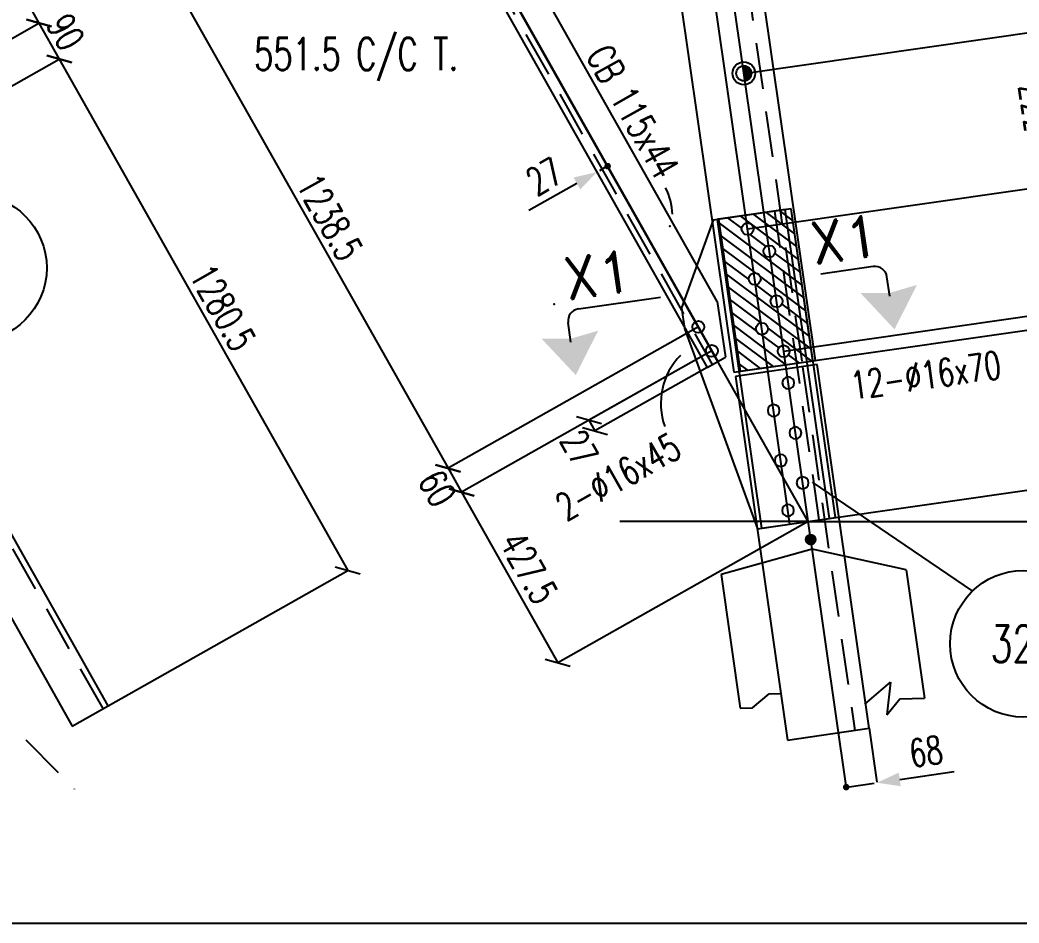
# Model space of a CAD drawing. Extents: x 144362 to 160582, y -59241 to -47761.
# Drawn here: x 151885 to 154064, y -59241 to -57272 of the extents above; entities that cross this region are included whole.
import ezdxf
from ezdxf.enums import TextEntityAlignment as Align

# ---------------------------------------------------------------- set-up
doc = ezdxf.new("R2010")
doc.units = 0
doc.header["$LTSCALE"] = 200
doc.header["$MEASUREMENT"] = 0
doc.linetypes.add('DASHDOT', pattern=[1, 0.5, -0.25, 0, -0.25])
doc.linetypes.add('DASHED', pattern=[0.75, 0.5, -0.25])
doc.layers.get('0').update_dxf_attribs({"linetype": 'CONTINUOUS'})
doc.layers.get('DEFPOINTS').update_dxf_attribs({"linetype": 'CONTINUOUS'})
for name, color, linetype in [('ASSI', 3, 'CONTINUOUS'), ('BOLLINI_1', 7, 'CONTINUOUS'), ('FORI', 2, 'CONTINUOUS'), ('LINEA_ANG', 2, 'CONTINUOUS'), ('LINEE_PIASTRA', 2, 'CONTINUOUS'), ('LINEE_PIASTRE', 2, 'CONTINUOUS'), ('LS', 7, 'CONTINUOUS'), ('LSP', 3, 'CONTINUOUS'), ('MZ', 6, 'DASHDOT'), ('PIASTRE', 5, 'CONTINUOUS'), ('QT_MAL', 7, 'CONTINUOUS'), ('QT_MPR', 7, 'CONTINUOUS'), ('QT_MSP', 7, 'CONTINUOUS'), ('TRAT-Y', 7, 'DASHED')]:
    doc.layers.add(name, color=color, linetype=linetype)
doc.styles.add('QUOTE', font='ROMANS8.SHX', dxfattribs={"width": 0.7})
doc.styles.add('RD', font='ROMAND8.SHX', dxfattribs={"width": 0.7})
doc.styles.add('RQL', font='ROMANS8.SHX', dxfattribs={"width": 0.7})
doc.styles.add('RS', font='ROMANS8.shx', dxfattribs={"width": 0.7})
doc.styles.get("Standard").update_dxf_attribs({"font": 'ROMANS8.SHX', "width": 0.7})
doc.dimstyles.new('FRECCE1', dxfattribs={"dimtxt": 60, "dimasz": 6.66, "dimexe": 0, "dimexo": 0, "dimgap": 1, "dimtad": 1, "dimdec": 0, "dimzin": 0, "dimdsep": 46, "dimtxsty": 'RS', "dimblk1": 'QUOTP', "dimblk2": 'QUOTF', "dimsah": 1, "dimcen": 0, "dimclrd": 2, "dimclre": 2, "dimclrt": 7, "dimadec": 0, "dimazin": 0, "dimtfac": 1, "dimtdec": 0, "dimtix": 1, "dimtmove": 2, "dimatfit": 3, "dimldrblk": 'QUOTP', "dimfxl": 1, "dimtolj": 1, "dimtzin": 0, "dimarcsym": 0})
doc.dimstyles.new('FRECCE1_20', dxfattribs={"dimtxt": 60, "dimasz": 6.6667, "dimexe": 0, "dimexo": 0, "dimgap": 1, "dimtad": 1, "dimzin": 0, "dimdsep": 46, "dimtxsty": 'RS', "dimblk1": 'QUOTP', "dimblk2": 'QUOTF', "dimsah": 1, "dimcen": 0, "dimclrd": 2, "dimclre": 2, "dimclrt": 7, "dimadec": 0, "dimazin": 0, "dimtfac": 1, "dimtix": 1, "dimtmove": 2, "dimatfit": 3, "dimldrblk": 'QUOTP', "dimfxl": 1, "dimtolj": 1, "dimtzin": 0, "dimarcsym": 0})
doc.dimstyles.new('TRATTO_20', dxfattribs={"dimscale": 0, "dimtxt": 60, "dimasz": 40, "dimexe": 0, "dimexo": 0, "dimgap": 10, "dimtad": 1, "dimrnd": 0.5, "dimdsep": 46, "dimtxsty": 'RS', "dimblk1": 'OBLIQUE', "dimblk2": 'OBLIQUE', "dimsah": 1, "dimcen": 0.09, "dimclrd": 2, "dimclre": 2, "dimclrt": 7, "dimadec": 0, "dimazin": 0, "dimtfac": 1, "dimtix": 1, "dimtmove": 2, "dimatfit": 3, "dimfxl": 1, "dimtolj": 1, "dimtzin": 0, "dimarcsym": 0})

# ---------------------------------------------------------------- blocks, each defined once
blk = doc.blocks.new('ASSE98')
blk.add_line((0, 0), (1, 0))
at = {"color": 7, "style": 'QUOTE', "width": 0.5, "flags": 1}
for tag, p in [('TI', (1.38308, 6.82731)), ('DI_S', (1.38308, 6.42178)), ('D_S', (1.38308, 6.02092)), ('E_S', (1.38308, 5.68065)), ('NFORI', (1.36454, 5.29792)), ('ALAR', (1.36349, 4.93246)), ('FAM', (1.3775, 4.54645)), ('ALA', (1.38308, 4.19257)), ('DISP2', (1.38308, 3.84971)), ('DISP1', (1.38308, 3.50686)), ('PINZAF', (1.38308, 3.164)), ('PINZAI', (1.38308, 2.82114)), ('TRP', (1.38308, 2.47829)), ('NP', (1.38308, 2.13543)), ('SV', (1.38308, 1.79257)), ('PESO', (1.38308, 1.44971)), ('QUA', (1.38308, 1.10686)), ('LUN', (1.38308, 0.764)), ('PROF', (1.38308, 0.42114)), ('POS', (1.38308, 0.07829))]:
    blk.add_attdef(tag, p, '', height=0.2, dxfattribs=at)
at = {"color": 7, "flags": 1}
for tag, p in [('LAV1', (3.07431, 6.82847)), ('LAV2', (3.07431, 6.49513)), ('LAV3', (3.07431, 6.1618)), ('LAV4', (3.07431, 5.82847)), ('LAV5', (3.07431, 5.49513)), ('LAV6', (3.07431, 5.1618)), ('LAV7', (3.07431, 4.82847)), ('LAV8', (3.07431, 4.49513)), ('LAV9', (3.07431, 4.1618)), ('LAV10', (3.07431, 3.82847))]:
    blk.add_attdef(tag, p, '', height=0.2, dxfattribs=at)
blk = doc.blocks.new('16')
blk.add_circle((0, 0), 1)
blk = doc.blocks.new('MRKR_98')
blk.add_point((0, 0))
at = {"color": 7, "style": 'QUOTE', "width": 0.5, "flags": 1}
for tag, p in [('TI', (3.73, 6.83)), ('DI_S', (3.73, 6.42)), ('NFORI', (3.72, 5.3)), ('D_S', (3.73, 6.02)), ('E_S', (3.73, 5.68)), ('AUX2', (3.71, 4.93)), ('AUX1', (3.73, 4.19)), ('FAM', (3.73, 4.55)), ('COMMESSA', (3.73, 3.85)), ('MD', (3.73, 3.51)), ('MP', (3.73, 3.16)), ('LARGHEZZA', (3.73, 2.82)), ('SPESSORE', (3.73, 2.48)), ('NP', (3.73, 2.14)), ('SV', (3.73, 1.79)), ('PESO', (3.73, 1.45)), ('QUA', (3.73, 1.11)), ('LUN', (3.73, 0.76)), ('PROF', (3.73, 0.42)), ('POS', (3.73, 0.08))]:
    blk.add_attdef(tag, p, '', height=0.2, dxfattribs=at)
at = {"color": 7, "flags": 1}
for tag, p in [('LAV1', (5.26, 6.88)), ('LAV2', (5.26, 6.55)), ('LAV3', (5.26, 6.21)), ('LAV4', (5.26, 5.88)), ('LAV5', (5.26, 5.55)), ('LAV6', (5.26, 5.21)), ('LAV7', (5.26, 4.88)), ('LAV8', (5.26, 4.55)), ('LAV9', (5.26, 4.21)), ('LAV10', (5.26, 3.88))]:
    blk.add_attdef(tag, p, '', height=0.2, dxfattribs=at)
blk = doc.blocks.new('_OBLIQUE')
at = {"color": 0, "linetype": 'ByBlock'}
blk.add_line((-0.5, -0.5), (0.5, 0.5), dxfattribs=at)
blk = doc.blocks.new('*D37')
at = {"layer": 'DEFPOINTS', "color": 0, "transparency": 16777216}
for p in [(153330, -56850), (154855.2, -58186.1), (153604, -58365.7)]:
    blk.add_point(p, dxfattribs=at)
at = {"layer": 'QT_MPR', "color": 2, "lineweight": -2, "transparency": 16777216}
for p, q in [((153330, -56850), (154636.6, -56662.5)), ((154636.6, -56662.5), (154855.2, -58186.1)), ((153604, -58365.7), (154855.2, -58186.1))]:
    blk.add_line(p, q, dxfattribs=at)
at = {"layer": 'QT_MPR', "color": 2, "lineweight": -2, "transparency": 16777216, "xscale": 40, "yscale": 40, "zscale": 40}
for p, rotation in [((154636.6, -56662.5), 98.16615670567593), ((154855.2, -58186.1), 278.166156705676)]:
    blk.add_blockref('_OBLIQUE', p, dxfattribs=dict(at, rotation=rotation))
at = {"layer": 'QT_MPR', "color": 7, "transparency": 16777216, "insert": (154703, -57430.5), "char_height": 60, "attachment_point": 5, "rotation": 98.1662, "style": 'RS'}
blk.add_mtext('\\A1;1539.5', dxfattribs=at)
blk = doc.blocks.new('*D36')
at = {"layer": 'DEFPOINTS', "color": 0, "transparency": 16777216}
for p in [(153330, -56850), (154465.9, -57585.3), (153472.1, -57727.9)]:
    blk.add_point(p, dxfattribs=at)
at = {"layer": 'QT_MPR', "color": 2, "lineweight": -2, "transparency": 16777216}
for p, q in [((153330, -56850), (154339.6, -56705.1)), ((154339.6, -56705.1), (154465.9, -57585.3)), ((153472.1, -57727.9), (154465.9, -57585.3))]:
    blk.add_line(p, q, dxfattribs=at)
at = {"layer": 'QT_MPR', "color": 2, "lineweight": -2, "transparency": 16777216, "xscale": 40, "yscale": 40, "zscale": 40}
for p, rotation in [((154339.6, -56705.1), 98.16615670567593), ((154465.9, -57585.3), 278.166156705676)]:
    blk.add_blockref('_OBLIQUE', p, dxfattribs=dict(at, rotation=rotation))
at = {"layer": 'QT_MPR', "color": 7, "transparency": 16777216, "insert": (154352.2, -57143.1), "char_height": 60, "attachment_point": 5, "rotation": 98.1662, "style": 'RS'}
blk.add_mtext('\\A1;889.5', dxfattribs=at)
blk = doc.blocks.new('*D42')
at = {"layer": 'DEFPOINTS', "color": 0, "transparency": 16777216}
for p in [(153472.1, -57727.9), (154505, -57857.5), (153550.8, -57994.5)]:
    blk.add_point(p, dxfattribs=at)
at = {"layer": 'QT_MPR', "color": 2, "lineweight": -2, "transparency": 16777216}
for p, q in [((153472.1, -57727.9), (154465.9, -57585.3)), ((154465.9, -57585.3), (154505, -57857.5)), ((153550.8, -57994.5), (154505, -57857.5))]:
    blk.add_line(p, q, dxfattribs=at)
at = {"layer": 'QT_MPR', "color": 2, "lineweight": -2, "transparency": 16777216, "xscale": 40, "yscale": 40, "zscale": 40}
for p, rotation in [((154465.9, -57585.3), 98.16615670567593), ((154505, -57857.5), 278.166156705676)]:
    blk.add_blockref('_OBLIQUE', p, dxfattribs=dict(at, rotation=rotation))
at = {"layer": 'QT_MPR', "color": 7, "transparency": 16777216, "insert": (154552.3, -57711.8), "char_height": 60, "attachment_point": 5, "rotation": 98.1662, "style": 'RS'}
blk.add_mtext('\\A1;55x5', dxfattribs=at)
blk = doc.blocks.new('*D41')
at = {"layer": 'DEFPOINTS', "color": 0, "transparency": 16777216}
for p in [(153472.1, -57727.9), (154505, -57857.5), (153550.8, -57994.5)]:
    blk.add_point(p, dxfattribs=at)
at = {"layer": 'QT_MPR', "color": 2, "lineweight": -2, "transparency": 16777216}
for p, q in [((153472.1, -57727.9), (154465.9, -57585.3)), ((154465.9, -57585.3), (154505, -57857.5)), ((153550.8, -57994.5), (154505, -57857.5))]:
    blk.add_line(p, q, dxfattribs=at)
at = {"layer": 'QT_MPR', "color": 2, "lineweight": -2, "transparency": 16777216, "xscale": 40, "yscale": 40, "zscale": 40}
for p, rotation in [((154465.9, -57585.3), 98.16615670567593), ((154505, -57857.5), 278.166156705676)]:
    blk.add_blockref('_OBLIQUE', p, dxfattribs=dict(at, rotation=rotation))
at = {"layer": 'QT_MPR', "color": 7, "transparency": 16777216, "insert": (154443.9, -57730.2), "char_height": 60, "attachment_point": 5, "rotation": 98.1662, "style": 'RS'}
blk.add_mtext('\\A1;275', dxfattribs=at)
blk = doc.blocks.new('*D40')
at = {"layer": 'DEFPOINTS', "color": 0, "transparency": 16777216}
for p in [(154212.3, -57929.8), (153550.8, -57994.5), (153618.4, -58015.1)]:
    blk.add_point(p, dxfattribs=at)
at = {"layer": 'QT_MPR', "color": 2, "lineweight": -2, "transparency": 16777216}
for p, q in [((153550.8, -57994.5), (154208, -57900.1)), ((154208, -57900.1), (154212.3, -57929.8)), ((153618.4, -58015.1), (154212.3, -57929.8))]:
    blk.add_line(p, q, dxfattribs=at)
at = {"layer": 'QT_MPR', "color": 2, "lineweight": -2, "transparency": 16777216, "xscale": 40, "yscale": 40, "zscale": 40}
for p, rotation in [((154208, -57900.1), 98.16615670567593), ((154212.3, -57929.8), 278.166156705676)]:
    blk.add_blockref('_OBLIQUE', p, dxfattribs=dict(at, rotation=rotation))
at = {"layer": 'QT_MPR', "color": 7, "transparency": 16777216, "insert": (154271.5, -57928.4), "char_height": 60, "attachment_point": 5, "rotation": 98.1662, "style": 'RS'}
blk.add_mtext('\\A1;30', dxfattribs=at)
blk = doc.blocks.new('*D39')
at = {"layer": 'DEFPOINTS', "color": 0, "transparency": 16777216}
for p in [(153550.8, -57994.5), (154558.3, -58228.7), (153604, -58365.7)]:
    blk.add_point(p, dxfattribs=at)
at = {"layer": 'QT_MPR', "color": 2, "lineweight": -2, "transparency": 16777216}
for p, q in [((153550.8, -57994.5), (154505, -57857.5)), ((154505, -57857.5), (154558.3, -58228.7)), ((153604, -58365.7), (154558.3, -58228.7))]:
    blk.add_line(p, q, dxfattribs=at)
at = {"layer": 'QT_MPR', "color": 2, "lineweight": -2, "transparency": 16777216, "xscale": 40, "yscale": 40, "zscale": 40}
for p, rotation in [((154505, -57857.5), 98.16615670567593), ((154558.3, -58228.7), 278.166156705676)]:
    blk.add_blockref('_OBLIQUE', p, dxfattribs=dict(at, rotation=rotation))
at = {"layer": 'QT_MPR', "color": 7, "transparency": 16777216, "insert": (154486.1, -58050.6), "char_height": 60, "attachment_point": 5, "rotation": 98.1662, "style": 'RS'}
blk.add_mtext('\\A1;375', dxfattribs=at)
blk = doc.blocks.new('*D55')
at = {"layer": 'DEFPOINTS', "color": 0, "transparency": 16777216}
for p in [(152778.4, -56850), (153364.7, -57941.6), (152818.6, -58249.7)]:
    blk.add_point(p, dxfattribs=at)
at = {"layer": 'QT_MPR', "color": 2, "lineweight": -2, "transparency": 16777216}
for p, q in [((152778.4, -56850), (152209.7, -57170.9)), ((152209.7, -57170.9), (152818.6, -58249.7)), ((153364.7, -57941.6), (152818.6, -58249.7))]:
    blk.add_line(p, q, dxfattribs=at)
at = {"layer": 'QT_MPR', "color": 2, "lineweight": -2, "transparency": 16777216, "xscale": 40, "yscale": 40, "zscale": 40}
for p, rotation in [((152209.7, -57170.9), 119.4417133094446), ((152818.6, -58249.7), 299.4417133094445)]:
    blk.add_blockref('_OBLIQUE', p, dxfattribs=dict(at, rotation=rotation))
at = {"layer": 'QT_MPR', "color": 7, "transparency": 16777216, "insert": (152560.2, -57702.3), "char_height": 60, "attachment_point": 5, "rotation": 299.4417, "style": 'RS'}
blk.add_mtext('\\A1;1238.5', dxfattribs=at)
blk = doc.blocks.new('*D58')
at = {"layer": 'DEFPOINTS', "color": 0, "transparency": 16777216}
for p in [(153364.7, -57941.6), (153394.2, -57993.8), (152848.1, -58302)]:
    blk.add_point(p, dxfattribs=at)
at = {"layer": 'QT_MPR', "color": 2, "lineweight": -2, "transparency": 16777216}
for p, q in [((153364.7, -57941.6), (152818.6, -58249.7)), ((153394.2, -57993.8), (152848.1, -58302)), ((152818.6, -58249.7), (152848.1, -58302))]:
    blk.add_line(p, q, dxfattribs=at)
at = {"layer": 'QT_MPR', "color": 2, "lineweight": -2, "transparency": 16777216, "xscale": 40, "yscale": 40, "zscale": 40}
for p, rotation in [((152818.6, -58249.7), 119.4417133094446), ((152848.1, -58302), 299.4417133094445)]:
    blk.add_blockref('_OBLIQUE', p, dxfattribs=dict(at, rotation=rotation))
at = {"layer": 'QT_MPR', "color": 7, "transparency": 16777216, "insert": (152795.1, -58293.5), "char_height": 60, "attachment_point": 5, "rotation": 299.4417, "style": 'RS'}
blk.add_mtext('\\A1;60', dxfattribs=at)
blk = doc.blocks.new('*D57')
at = {"layer": 'DEFPOINTS', "color": 0, "transparency": 16777216}
for p in [(153394.2, -57993.8), (153604, -58365.7), (153058, -58673.9)]:
    blk.add_point(p, dxfattribs=at)
at = {"layer": 'QT_MPR', "color": 2, "lineweight": -2, "transparency": 16777216}
for p, q in [((153394.2, -57993.8), (152848.1, -58302)), ((152848.1, -58302), (153058, -58673.9)), ((153604, -58365.7), (153058, -58673.9))]:
    blk.add_line(p, q, dxfattribs=at)
at = {"layer": 'QT_MPR', "color": 2, "lineweight": -2, "transparency": 16777216, "xscale": 40, "yscale": 40, "zscale": 40}
for p, rotation in [((152848.1, -58302), 119.4417133094446), ((153058, -58673.9), 299.4417133094445)]:
    blk.add_blockref('_OBLIQUE', p, dxfattribs=dict(at, rotation=rotation))
at = {"layer": 'QT_MPR', "color": 7, "transparency": 16777216, "insert": (152994.7, -58466.8), "char_height": 60, "attachment_point": 5, "rotation": 299.4417, "style": 'RS'}
blk.add_mtext('\\A1;427.5', dxfattribs=at)
blk = doc.blocks.new('*D56')
at = {"layer": 'DEFPOINTS', "color": 0, "transparency": 16777216}
for p in [(153394.2, -57993.8), (153383.7, -58030.3), (153139, -58168.4)]:
    blk.add_point(p, dxfattribs=at)
at = {"layer": 'QT_MPR', "color": 2, "lineweight": -2, "transparency": 16777216}
for p, q in [((153394.2, -57993.8), (153126, -58145.2)), ((153383.7, -58030.3), (153139, -58168.4)), ((153126, -58145.2), (153139, -58168.4))]:
    blk.add_line(p, q, dxfattribs=at)
at = {"layer": 'QT_MPR', "color": 2, "lineweight": -2, "transparency": 16777216, "xscale": 40, "yscale": 40, "zscale": 40}
for p, rotation in [((153126, -58145.2), 119.4417133094446), ((153139, -58168.4), 299.4417133094445)]:
    blk.add_blockref('_OBLIQUE', p, dxfattribs=dict(at, rotation=rotation))
at = {"layer": 'QT_MPR', "color": 7, "transparency": 16777216, "insert": (153104.8, -58205.5), "char_height": 60, "attachment_point": 5, "rotation": 299.4417, "style": 'RS'}
blk.add_mtext('\\A1;27', dxfattribs=at)
blk = doc.blocks.new('QUOTP')
at = {"layer": 'ASSI', "color": 2, "const_width": 1.07}
blk.add_lwpolyline([(-0.53, 0, 1), (0.53, 0, 1)], format="xyb", close=True, dxfattribs=at)
blk = doc.blocks.new('QUOTF')
at = {"layer": 'LS', "color": 2}
blk.add_line((7.5, 0), (25.5, 0), dxfattribs=at)
blk.add_solid([(7.5, 2.25), (0, 0), (7.5, -2.25)], dxfattribs=at)
blk = doc.blocks.new('*D179')
at = {"layer": 'DEFPOINTS', "color": 0, "transparency": 16777216}
for p in [(153166.8, -57591), (153143.3, -57604.2), (153143.3, -57604.2)]:
    blk.add_point(p, dxfattribs=at)
at = {"layer": 'QT_MAL', "color": 2, "lineweight": -2, "transparency": 16777216}
blk.add_line((153161, -57594.2), (153149.1, -57601), dxfattribs=at)
at = {"layer": 'QT_MAL', "color": 2, "lineweight": -2, "transparency": 16777216, "xscale": 6.6667, "yscale": 6.6667, "zscale": 6.6667}
for name, p, rotation in [('QUOTF', (153143.3, -57604.2), 209.4417133094445), ('QUOTP', (153166.8, -57591), 29.44171330944462)]:
    blk.add_blockref(name, p, dxfattribs=dict(at, rotation=rotation))
at = {"layer": 'QT_MAL', "color": 7, "transparency": 16777216, "insert": (153028.8, -57613.5), "char_height": 60, "attachment_point": 5, "rotation": 29.4417, "style": 'RS'}
blk.add_mtext('\\A1;27', dxfattribs=at)
blk = doc.blocks.new('*D66')
at = {"layer": 'DEFPOINTS', "color": 0, "transparency": 16777216}
for p in [(153604, -58365.7), (155814.7, -58667.4), (156699.3, -58667.4)]:
    blk.add_point(p, dxfattribs=at)
at = {"layer": 'LS', "color": 2, "lineweight": -2, "transparency": 16777216}
for p, q in [((153604, -58365.7), (156699.3, -58365.7)), ((156699.3, -58365.7), (156699.3, -58667.4)), ((155814.7, -58667.4), (156699.3, -58667.4))]:
    blk.add_line(p, q, dxfattribs=at)
at = {"layer": 'LS', "color": 2, "lineweight": -2, "transparency": 16777216, "xscale": 40, "yscale": 40, "zscale": 40}
for p, rotation in [((156699.3, -58365.7), 90), ((156699.3, -58667.4), 270)]:
    blk.add_blockref('_OBLIQUE', p, dxfattribs=dict(at, rotation=rotation))
at = {"layer": 'LS', "color": 7, "transparency": 16777216, "insert": (156659.3, -58516.5), "char_height": 60, "attachment_point": 5, "rotation": 90, "style": 'RS'}
blk.add_mtext('\\A1;300', dxfattribs=at)
blk = doc.blocks.new('*D67')
at = {"layer": 'DEFPOINTS', "color": 0, "transparency": 16777216}
for p in [(155169.5, -49271.5), (156699.3, -49271.5), (153604, -58365.7)]:
    blk.add_point(p, dxfattribs=at)
at = {"layer": 'LS', "color": 2, "lineweight": -2, "transparency": 16777216}
for p, q in [((155169.5, -49271.5), (156699.3, -49271.5)), ((156699.3, -58365.7), (156699.3, -49271.5)), ((153604, -58365.7), (156699.3, -58365.7))]:
    blk.add_line(p, q, dxfattribs=at)
at = {"layer": 'LS', "color": 2, "lineweight": -2, "transparency": 16777216, "xscale": 40, "yscale": 40, "zscale": 40}
for p, rotation in [((156699.3, -49271.5), 90), ((156699.3, -58365.7), 270)]:
    blk.add_blockref('_OBLIQUE', p, dxfattribs=dict(at, rotation=rotation))
at = {"layer": 'LS', "color": 7, "transparency": 16777216, "insert": (156659.3, -53818.6), "char_height": 60, "attachment_point": 5, "rotation": 90, "style": 'RS'}
blk.add_mtext('\\A1;9000', dxfattribs=at)
blk = doc.blocks.new('*D73')
at = {"layer": 'DEFPOINTS', "color": 0, "transparency": 16777216}
for p in [(156156.1, -56850), (153604, -58365.7), (156399.3, -58365.7)]:
    blk.add_point(p, dxfattribs=at)
at = {"layer": 'LS', "color": 2, "lineweight": -2, "transparency": 16777216}
for p, q in [((156156.1, -56850), (156399.3, -56850)), ((156399.3, -56850), (156399.3, -58365.7)), ((153604, -58365.7), (156399.3, -58365.7))]:
    blk.add_line(p, q, dxfattribs=at)
at = {"layer": 'LS', "color": 2, "lineweight": -2, "transparency": 16777216, "xscale": 40, "yscale": 40, "zscale": 40}
for p, rotation in [((156399.3, -56850), 90), ((156399.3, -58365.7), 270)]:
    blk.add_blockref('_OBLIQUE', p, dxfattribs=dict(at, rotation=rotation))
at = {"layer": 'LS', "color": 7, "transparency": 16777216, "insert": (156359.3, -57607.8), "char_height": 60, "attachment_point": 5, "rotation": 90, "style": 'RS'}
blk.add_mtext('\\A1;1500', dxfattribs=at)
blk = doc.blocks.new('*D81')
at = {"layer": 'DEFPOINTS', "color": 0, "transparency": 16777216}
for p in [(150557.7, -56156.5), (151926.4, -57279.2), (151369, -57593.8)]:
    blk.add_point(p, dxfattribs=at)
at = {"layer": 'QT_MPR', "color": 2, "lineweight": -2, "transparency": 16777216}
for p, q in [((150557.7, -56156.5), (151115.1, -55841.9)), ((151115.1, -55841.9), (151926.4, -57279.2)), ((151369, -57593.8), (151926.4, -57279.2))]:
    blk.add_line(p, q, dxfattribs=at)
at = {"layer": 'QT_MPR', "color": 2, "lineweight": -2, "transparency": 16777216, "xscale": 40, "yscale": 40, "zscale": 40}
for p, rotation in [((151115.1, -55841.9), 119.4417133094436), ((151926.4, -57279.2), 299.4417133094436)]:
    blk.add_blockref('_OBLIQUE', p, dxfattribs=dict(at, rotation=rotation))
at = {"layer": 'QT_MPR', "color": 7, "transparency": 16777216, "insert": (151563, -56534.5), "char_height": 60, "attachment_point": 5, "rotation": 299.4417, "style": 'RS'}
blk.add_mtext('\\A1;1650.5', dxfattribs=at)
blk = doc.blocks.new('*D84')
at = {"layer": 'DEFPOINTS', "color": 0, "transparency": 16777216}
for p in [(151970.6, -57357.6), (151369, -57593.8), (151413.2, -57672.2)]:
    blk.add_point(p, dxfattribs=at)
at = {"layer": 'QT_MPR', "color": 2, "lineweight": -2, "transparency": 16777216}
for p, q in [((151369, -57593.8), (151926.4, -57279.2)), ((151926.4, -57279.2), (151970.6, -57357.6)), ((151413.2, -57672.2), (151970.6, -57357.6))]:
    blk.add_line(p, q, dxfattribs=at)
at = {"layer": 'QT_MPR', "color": 2, "lineweight": -2, "transparency": 16777216, "xscale": 40, "yscale": 40, "zscale": 40}
for p, rotation in [((151926.4, -57279.2), 119.4417133094436), ((151970.6, -57357.6), 299.4417133094436)]:
    blk.add_blockref('_OBLIQUE', p, dxfattribs=dict(at, rotation=rotation))
at = {"layer": 'QT_MPR', "color": 7, "transparency": 16777216, "insert": (151984.4, -57298.2), "char_height": 60, "attachment_point": 5, "rotation": 299.4417, "style": 'RS'}
blk.add_mtext('\\A1;90', dxfattribs=at)
blk = doc.blocks.new('*D83')
at = {"layer": 'DEFPOINTS', "color": 0, "transparency": 16777216}
for p in [(151413.2, -57672.2), (152600, -58472.6), (152077.4, -58767.6)]:
    blk.add_point(p, dxfattribs=at)
at = {"layer": 'QT_MPR', "color": 2, "lineweight": -2, "transparency": 16777216}
for p, q in [((151413.2, -57672.2), (151970.6, -57357.6)), ((151970.6, -57357.6), (152600, -58472.6)), ((152077.4, -58767.6), (152600, -58472.6))]:
    blk.add_line(p, q, dxfattribs=at)
at = {"layer": 'QT_MPR', "color": 2, "lineweight": -2, "transparency": 16777216, "xscale": 40, "yscale": 40, "zscale": 40}
for p, rotation in [((151970.6, -57357.6), 119.4417133094436), ((152600, -58472.6), 299.4417133094436)]:
    blk.add_blockref('_OBLIQUE', p, dxfattribs=dict(at, rotation=rotation))
at = {"layer": 'QT_MPR', "color": 7, "transparency": 16777216, "insert": (152327.2, -57899.5), "char_height": 60, "attachment_point": 5, "rotation": 299.4417, "style": 'RS'}
blk.add_mtext('\\A1;1280.5', dxfattribs=at)
blk = doc.blocks.new('xxx')
blk.add_circle((0, 0), 8)
at = {"color": 3, "style": 'RQL', "width": 0.7}
blk.add_attdef('POS', text='', height=4, dxfattribs=at).set_placement((0, 0), align=Align.MIDDLE)
at = {"color": 3, "style": 'RQL', "width": 0.7, "flags": 1}
blk.add_attdef('POS1', (-0.39, -5.42), '', height=2, dxfattribs=at)
at = {"style": 'RQL', "width": 0.7, "flags": 1}
blk.add_attdef('TIPO', (-0.39, -8.66), '', height=2, dxfattribs=at)
blk = doc.blocks.new('bull')
at = {"style": 'RS', "width": 0.7, "flags": 1}
for tag, p in [('NN', (-12.25, 0)), ('DIAMETRO', (0, -4.86)), ('SERRAGGIO', (0, -9.71)), ('LUNGHEZZA', (0, -14.57)), ('NB', (0, -19.43)), ('TIPO', (0, -24.12)), ('EL', (-0.14, -29))]:
    blk.add_attdef(tag, p, '', height=3, dxfattribs=at)
at = {"style": 'RS', "width": 0.7}
blk.add_attdef('BULLONE', (0, 0), '', height=3, dxfattribs=at)
blk = doc.blocks.new('P20')
at = {"color": 0}
for p, q in [((0, 0.98), (0.02, 1)), ((0, 0.94), (0.06, 1)), ((1, -0.01), (0, 0.99)), ((0, 0.89), (0.1, 0.99)), ((0, 0.85), (0.14, 0.99)), ((0, 0.8), (0.18, 0.98)), ((0, 0.76), (0.22, 0.98)), ((0, 0.71), (0.25, 0.97)), ((0, 0.67), (0.29, 0.96)), ((1, -0.05), (0, 0.95)), ((0, 0.62), (0.32, 0.95)), ((0, 0.58), (0.36, 0.93)), ((0, 0.53), (0.39, 0.92)), ((0, 0.49), (0.42, 0.91)), ((1, -0.09), (0, 0.9)), ((0, 0.44), (0.45, 0.89)), ((0, 0.4), (0.48, 0.88)), ((0.99, -0.13), (0, 0.86)), ((0, 0.35), (0.51, 0.86)), ((0, 0.31), (0.54, 0.84)), ((0, 0.26), (0.56, 0.83)), ((0.99, -0.17), (0, 0.81)), ((0, 0.22), (0.59, 0.81)), ((0, 0.17), (0.61, 0.79)), ((0.98, -0.21), (0, 0.77)), ((0, 0.13), (0.64, 0.77)), ((0, 0.08), (0.66, 0.75)), ((0, 0.04), (0.69, 0.73)), ((0.97, -0.25), (0, 0.72)), ((0, -0.01), (0.71, 0.7)), ((0.96, -0.28), (0, 0.68)), ((0, -0.05), (0.73, 0.68)), ((0, -0.1), (0.75, 0.66)), ((0.95, -0.32), (0, 0.63)), ((0, -0.14), (0.77, 0.63)), ((0, -0.19), (0.79, 0.61)), ((0.94, -0.35), (0, 0.59)), ((0, -0.23), (0.81, 0.58)), ((0, -0.28), (0.83, 0.56)), ((0.92, -0.38), (0, 0.54)), ((0, -0.32), (0.85, 0.53)), ((0.91, -0.41), (0, 0.5)), ((0, -0.36), (0.87, 0.5)), ((0, -0.41), (0.88, 0.47)), ((0.9, -0.44), (0, 0.45)), ((0, -0.45), (0.9, 0.44)), ((0.88, -0.47), (0, 0.41)), ((0, -0.5), (0.91, 0.41)), ((0, -0.54), (0.92, 0.38)), ((0.87, -0.5), (0, 0.36)), ((0, -0.59), (0.94, 0.35)), ((0.85, -0.53), (0, 0.32)), ((0, -0.63), (0.95, 0.31)), ((0, -0.68), (0.96, 0.28)), ((0.83, -0.56), (0, 0.27)), ((0, -0.72), (0.97, 0.25)), ((0.81, -0.58), (0, 0.23)), ((0, -0.77), (0.98, 0.21)), ((0.79, -0.61), (0, 0.18)), ((0, -0.81), (0.99, 0.17)), ((0.77, -0.63), (0, 0.14)), ((0, -0.86), (0.99, 0.13)), ((0.75, -0.66), (0, 0.09)), ((0, -0.9), (1, 0.09)), ((0.73, -0.68), (0, 0.05)), ((0, -0.95), (1, 0.05)), ((0.71, -0.7), (0, 0.01)), ((0, -0.99), (1, 0.01)), ((1, 0.04), (0.04, 1)), ((1, 0.09), (0.09, 1)), ((0.99, 0.14), (0.14, 0.99)), ((0.98, 0.19), (0.19, 0.98)), ((0.97, 0.25), (0.25, 0.97)), ((0.95, 0.31), (0.31, 0.95)), ((0.92, 0.38), (0.38, 0.92)), ((0.88, 0.47), (0.47, 0.88)), ((0.81, 0.59), (0.59, 0.81)), ((0.69, -0.73), (0, -0.04)), ((0.66, -0.75), (0, -0.08)), ((0.64, -0.77), (0, -0.13)), ((0.61, -0.79), (0, -0.17)), ((0.59, -0.81), (0, -0.22)), ((0.56, -0.83), (0, -0.26)), ((0.54, -0.84), (0, -0.31)), ((0.51, -0.86), (0, -0.35)), ((0.48, -0.88), (0, -0.4)), ((0.45, -0.89), (0, -0.44)), ((0.42, -0.91), (0, -0.49)), ((0.39, -0.92), (0, -0.53)), ((0.36, -0.93), (0, -0.58)), ((0.32, -0.95), (0, -0.62)), ((0.29, -0.96), (0, -0.67)), ((0.25, -0.97), (0, -0.71)), ((0.22, -0.98), (0, -0.76)), ((0.18, -0.98), (0, -0.8)), ((0.14, -0.99), (0, -0.85)), ((0.1, -0.99), (0, -0.89)), ((0.04, -1), (1, -0.04)), ((0.09, -1), (1, -0.09)), ((0.14, -0.99), (0.99, -0.14)), ((0.19, -0.98), (0.98, -0.19)), ((0.25, -0.97), (0.97, -0.25)), ((0.31, -0.95), (0.95, -0.31)), ((0.38, -0.92), (0.92, -0.38)), ((0.47, -0.88), (0.88, -0.47)), ((0.59, -0.81), (0.81, -0.59))]:
    blk.add_line(p, q, dxfattribs=at)
for radius in [1.5, 1]:
    blk.add_circle((0, 0), radius)
blk = doc.blocks.new('*D164')
at = {"layer": 'DEFPOINTS', "color": 0, "transparency": 16777216}
for p in [(153330, -56850), (154121.1, -57294.3), (153463.8, -57388.7)]:
    blk.add_point(p, dxfattribs=at)
at = {"layer": 'QT_MSP', "color": 2, "lineweight": -2, "transparency": 16777216}
for p, q in [((153330, -56850), (154042.7, -56747.7)), ((154042.7, -56747.7), (154121.1, -57294.3)), ((153463.8, -57388.7), (154121.1, -57294.3))]:
    blk.add_line(p, q, dxfattribs=at)
at = {"layer": 'QT_MSP', "color": 2, "lineweight": -2, "transparency": 16777216, "xscale": 40, "yscale": 40, "zscale": 40}
for p, rotation in [((154042.7, -56747.7), 98.16615670567593), ((154121.1, -57294.3), 278.166156705676)]:
    blk.add_blockref('_OBLIQUE', p, dxfattribs=dict(at, rotation=rotation))
at = {"layer": 'QT_MSP', "color": 7, "transparency": 16777216, "insert": (154036.8, -57026.6), "char_height": 60, "attachment_point": 5, "rotation": 98.1662, "style": 'RS'}
blk.add_mtext('\\A1;552.5', dxfattribs=at)
blk = doc.blocks.new('*D163')
at = {"layer": 'DEFPOINTS', "color": 0, "transparency": 16777216}
for p in [(153463.8, -57388.7), (154169, -57627.9), (153472.1, -57727.9)]:
    blk.add_point(p, dxfattribs=at)
at = {"layer": 'QT_MSP', "color": 2, "lineweight": -2, "transparency": 16777216}
for p, q in [((153463.8, -57388.7), (154121.1, -57294.3)), ((154121.1, -57294.3), (154169, -57627.9)), ((153472.1, -57727.9), (154169, -57627.9))]:
    blk.add_line(p, q, dxfattribs=at)
at = {"layer": 'QT_MSP', "color": 2, "lineweight": -2, "transparency": 16777216, "xscale": 40, "yscale": 40, "zscale": 40}
for p, rotation in [((154121.1, -57294.3), 98.16615670567593), ((154169, -57627.9), 278.166156705676)]:
    blk.add_blockref('_OBLIQUE', p, dxfattribs=dict(at, rotation=rotation))
at = {"layer": 'QT_MSP', "color": 7, "transparency": 16777216, "insert": (154101.3, -57465), "char_height": 60, "attachment_point": 5, "rotation": 98.1662, "style": 'RS'}
blk.add_mtext('\\A1;337', dxfattribs=at)
blk = doc.blocks.new('*D193')
at = {"layer": 'DEFPOINTS', "color": 0, "transparency": 16777216}
for p in [(153687.2, -58945), (153754.5, -58935.4), (153754.5, -58935.4)]:
    blk.add_point(p, dxfattribs=at)
at = {"layer": 'QT_MAL', "color": 2, "lineweight": -2, "transparency": 16777216}
blk.add_line((153693.8, -58944.1), (153747.9, -58936.3), dxfattribs=at)
at = {"layer": 'QT_MAL', "color": 2, "lineweight": -2, "transparency": 16777216, "xscale": 6.66, "yscale": 6.66, "zscale": 6.66}
for name, p, rotation in [('QUOTF', (153754.5, -58935.4), 8.16615670567513), ('QUOTP', (153687.2, -58945), 188.1661567056751)]:
    blk.add_blockref(name, p, dxfattribs=dict(at, rotation=rotation))
at = {"layer": 'QT_MAL', "color": 7, "transparency": 16777216, "insert": (153861.1, -58867.3), "char_height": 60, "attachment_point": 5, "rotation": 8.1662, "style": 'RS'}
blk.add_mtext('\\A1;68', dxfattribs=at)
blk = doc.blocks.new('12')
at = {"color": 0}
for p, q in [((-1, 0.06), (-0.06, 1)), ((-1, 0.01), (-0.01, 1)), ((-1, -0.03), (0.03, 1)), ((-1, -0.07), (0.07, 1)), ((0.09, -1), (-1, 0.09)), ((0.05, -1), (-1, 0.05)), ((0, -1), (-1, 0)), ((-0.99, 0.16), (-0.16, 0.99)), ((-0.99, 0.11), (-0.11, 0.99)), ((-0.99, -0.11), (0.11, 0.99)), ((-0.99, -0.15), (0.15, 0.99)), ((0.17, -0.99), (-0.99, 0.17)), ((0.13, -0.99), (-0.99, 0.13)), ((-0.98, 0.22), (-0.22, 0.98)), ((-0.98, -0.19), (0.19, 0.98)), ((0.21, -0.98), (-0.98, 0.21)), ((-0.97, -0.23), (0.23, 0.97)), ((0.24, -0.97), (-0.97, 0.24)), ((-0.96, 0.28), (-0.28, 0.96)), ((-0.96, -0.27), (0.27, 0.96)), ((0.28, -0.96), (-0.96, 0.28)), ((-0.95, -0.3), (0.3, 0.95)), ((0.31, -0.95), (-0.95, 0.31)), ((-0.94, 0.34), (-0.34, 0.94)), ((-0.94, -0.33), (0.33, 0.94)), ((0.35, -0.94), (-0.94, 0.35)), ((-0.93, -0.37), (0.37, 0.93)), ((0.38, -0.93), (-0.93, 0.38)), ((-0.92, -0.4), (0.4, 0.92)), ((-0.91, 0.42), (-0.42, 0.91)), ((0.41, -0.91), (-0.91, 0.41)), ((-0.9, -0.43), (0.43, 0.9)), ((0.44, -0.9), (-0.9, 0.44)), ((-0.89, -0.46), (0.46, 0.89)), ((0.47, -0.88), (-0.88, 0.47)), ((-0.87, -0.49), (0.49, 0.87)), ((0.5, -0.87), (-0.87, 0.5)), ((-0.86, 0.52), (-0.52, 0.86)), ((-0.86, -0.52), (0.52, 0.86)), ((0.53, -0.85), (-0.85, 0.53)), ((-0.84, -0.54), (0.54, 0.84)), ((0.55, -0.83), (-0.83, 0.55)), ((-0.82, -0.57), (0.57, 0.82)), ((0.58, -0.81), (-0.81, 0.58)), ((-0.8, -0.6), (0.6, 0.8)), ((0.61, -0.79), (-0.79, 0.61)), ((-0.78, -0.62), (0.62, 0.78)), ((0.63, -0.78), (-0.78, 0.63)), ((-0.76, -0.65), (0.65, 0.76)), ((0.66, -0.75), (-0.75, 0.66)), ((-0.74, -0.67), (0.67, 0.74)), ((0.68, -0.73), (-0.73, 0.68)), ((-0.72, -0.69), (0.69, 0.72)), ((0.7, -0.71), (-0.71, 0.7)), ((-0.7, -0.72), (0.72, 0.7)), ((0.73, -0.69), (-0.69, 0.73)), ((0.75, -0.67), (-0.67, 0.75)), ((-0.67, -0.74), (0.74, 0.67)), ((-0.65, -0.76), (0.76, 0.65)), ((0.77, -0.64), (-0.64, 0.77)), ((-0.63, -0.78), (0.78, 0.63)), ((0.79, -0.62), (-0.62, 0.79)), ((-0.6, -0.8), (0.8, 0.6)), ((0.81, -0.59), (-0.59, 0.81)), ((-0.57, -0.82), (0.82, 0.57)), ((0.83, -0.56), (-0.56, 0.83)), ((-0.55, -0.84), (0.84, 0.55)), ((0.84, -0.54), (-0.54, 0.84)), ((-0.52, -0.85), (0.85, 0.52)), ((0.86, -0.51), (-0.51, 0.86)), ((-0.49, -0.87), (0.87, 0.49)), ((0.88, -0.48), (-0.48, 0.88)), ((-0.46, -0.89), (0.89, 0.46)), ((0.89, -0.45), (-0.45, 0.89)), ((-0.43, -0.9), (0.9, 0.43)), ((0.91, -0.42), (-0.42, 0.91)), ((-0.4, -0.92), (0.92, 0.4)), ((0.92, -0.39), (-0.39, 0.92)), ((-0.37, -0.93), (0.93, 0.37)), ((0.93, -0.36), (-0.36, 0.93)), ((-0.34, -0.94), (0.94, 0.34)), ((0.95, -0.33), (-0.33, 0.95)), ((-0.3, -0.95), (0.95, 0.3)), ((0.96, -0.29), (-0.29, 0.96)), ((-0.27, -0.96), (0.96, 0.27)), ((0.97, -0.26), (-0.26, 0.97)), ((-0.23, -0.97), (0.97, 0.23)), ((0.98, -0.22), (-0.22, 0.98)), ((-0.2, -0.98), (0.98, 0.2)), ((0.98, -0.18), (-0.18, 0.98)), ((-0.16, -0.99), (0.99, 0.16)), ((0.99, -0.14), (-0.14, 0.99)), ((-0.12, -0.99), (0.99, 0.12)), ((0.99, -0.1), (-0.1, 0.99)), ((-0.08, -1), (1, 0.08)), ((1, -0.06), (-0.06, 1)), ((-0.04, -1), (1, 0.04)), ((1, -0.02), (-0.02, 1)), ((1, 0.02), (0.02, 1)), ((1, 0.07), (0.07, 1)), ((0.99, 0.12), (0.12, 0.99)), ((0.98, 0.17), (0.17, 0.98)), ((0.97, 0.23), (0.23, 0.97)), ((0.96, 0.29), (0.29, 0.96)), ((0.93, 0.36), (0.36, 0.93)), ((0.9, 0.44), (0.44, 0.9)), ((0.84, 0.55), (0.55, 0.84)), ((-0.04, -1), (-1, -0.04)), ((-0.09, -1), (-1, -0.09)), ((-0.14, -0.99), (-0.99, -0.14)), ((-0.2, -0.98), (-0.98, -0.2)), ((-0.25, -0.97), (-0.97, -0.25)), ((-0.32, -0.95), (-0.95, -0.32)), ((-0.39, -0.92), (-0.92, -0.39)), ((-0.48, -0.88), (-0.88, -0.48)), ((-0.6, -0.8), (-0.8, -0.6)), ((0.01, -1), (1, -0.01)), ((0.05, -1), (1, -0.05)), ((0.1, -0.99), (0.99, -0.1)), ((0.15, -0.99), (0.99, -0.15)), ((0.21, -0.98), (0.98, -0.21)), ((0.27, -0.96), (0.96, -0.27)), ((0.33, -0.94), (0.94, -0.33)), ((0.41, -0.91), (0.91, -0.41)), ((0.5, -0.87), (0.87, -0.5)), ((0.66, -0.75), (0.75, -0.66))]:
    blk.add_line(p, q, dxfattribs=at)
blk.add_circle((0, 0), 1)
blk = doc.blocks.new('A$C53E82541')
at = {"layer": 'LS', "color": 8}
for p, q in [((198.6, 361.3), (0, 306.1)), ((403.6, 316.7), (198.6, 361.3)), ((0, 306.1), (41.8, 15)), ((403.6, 316.7), (443.8, 36.5)), ((313.9, 23.7), (369.6, 71.4)), ((369.6, 71.4), (361.6, 0)), ((68.9, 15.7), (104.7, 46.3)), ((104.7, 46.3), (128.7, 46.9)), ((361.6, 0), (390.2, 35.1)), ((390.2, 35.1), (443.8, 36.5)), ((41.8, 15), (68.9, 15.7))]:
    blk.add_line(p, q, dxfattribs=at)
at = {"layer": 'LS', "color": 6, "const_width": 2.25}
for points in [[(188.6, 422, 1), (191.3, 422, 1)], [(197.3, 361.3, 1), (200, 361.3, 1)]]:
    blk.add_lwpolyline(points, format="xyb", close=True, dxfattribs=at)
at = {"layer": 'FORI', "xscale": 10.5, "yscale": 10.5, "zscale": 10.5, "rotation": 6.046281917136315}
blk.add_blockref('12', (195.6, 382.4), dxfattribs=at)

msp = doc.modelspace()

# ---------------------------------------------------------------- hatches: boundary and pattern name
at = {"layer": 'LS'}
h = msp.add_hatch(dxfattribs=at)
h.set_pattern_fill('_U', color=6, scale=20, angle=323.166139, style=0, pattern_type=0)
h.set_pattern_definition([(323.166139, (2653.932, 59152.158), (11.9899342, 16.0075444), [])])
edge = h.paths.add_edge_path(flags=16)
edge.add_arc((153472.124, -57727.932), 13, 0, 360)
edge = h.paths.add_edge_path(flags=16)
edge.add_arc((153519.531, -57776.693), 13, 0, 360)
edge = h.paths.add_edge_path(flags=16)
edge.add_arc((153487.749, -57836.817), 13, 0, 360)
edge = h.paths.add_edge_path(flags=16)
edge.add_arc((153535.156, -57885.577), 13, 0, 360)
edge = h.paths.add_edge_path(flags=16)
edge.add_arc((153503.374, -57945.701), 13, 0, 360)
edge = h.paths.add_edge_path(flags=16)
edge.add_arc((153550.781, -57994.462), 13, 0, 360)
h.paths.add_polyline_path([(153408.472, -57706.759), (153456.056, -58038.362), (153614.434, -58015.635), (153566.849, -57684.032)])

# ---------------------------------------------------------------- linework, layer by layer
at = {"layer": 'LINEA_ANG'}
for p, q in [((153620.373, -58014.783), (152284.731, -48707.126)), ((152106.556, -48732.694), (153442.198, -58040.351)), ((153405.58, -57885.866), (148570.321, -49319.253)), ((148479.656, -49341.72), (153383.73, -58030.252)), ((152077.445, -58767.559), (147173.372, -50079.027)), ((147094.995, -50123.265), (151999.068, -58811.798)), ((153553.981, -57685.879), (153405.502, -57707.185)), ((153650.571, -58358.984), (153553.981, -57685.879)), ((153405.502, -57707.185), (153502.092, -58380.29)), ((153405.58, -57885.866), (153423.789, -58007.642)), ((153383.73, -58030.252), (153423.789, -58007.642)), ((153442.198, -58040.351), (153620.373, -58014.783)), ((153623.692, -58023.83), (153445.517, -58049.398)), ((153737.469, -58816.708), (153623.692, -58023.83)), ((153445.517, -58049.398), (153559.294, -58842.276)), ((153502.092, -58380.29), (153650.571, -58358.984)), ((151999.068, -58811.798), (152077.445, -58767.559)), ((153559.294, -58842.276), (153737.469, -58816.708))]:
    msp.add_line(p, q, dxfattribs=at)
at = {"layer": 'LINEE_PIASTRA'}
for p, q in [((153396.737, -57708.443), (153328.268, -57900.112)), ((153334.66, -57944.656), (153493.327, -58381.548))]:
    msp.add_line(p, q, dxfattribs=at)
at = {"layer": 'LINEE_PIASTRE'}
for p, q in [((153566.993, -57684.011), (153396.737, -57708.443)), ((153566.849, -57684.032), (153408.472, -57706.759)), ((153614.434, -58015.635), (153566.849, -57684.032)), ((153663.583, -58357.116), (153566.993, -57684.011)), ((153408.472, -57706.759), (153456.056, -58038.362)), ((153328.268, -57900.112), (153334.66, -57944.656)), ((153456.056, -58038.362), (153614.434, -58015.635)), ((153493.327, -58381.548), (153663.583, -58357.116))]:
    msp.add_line(p, q, dxfattribs=at)
at = {"layer": 'LS', "color": 6}
for p, q in [((153564.453, -58371.341), (152179.827, -48722.331)), ((153686.765, -58942.092), (152219.421, -48716.649)), ((153604.048, -58365.66), (148471.048, -49271.539)), ((153613.131, -58280.022), (153962.544, -58517.545)), ((153604.048, -58365.66), (153193.079, -58365.66)), ((153737.469, -58816.708), (153754.351, -58934.349))]:
    msp.add_line(p, q, dxfattribs=at)
at = {"layer": 'LS', "color": 8}
msp.add_lwpolyline([(144362.383, -47761.325), (144362.383, -59241.325), (157082.383, -59241.325), (157082.383, -57641.325), (160582.383, -57641.325), (160582.383, -47761.325), (144362.383, -47761.325)], close=True, dxfattribs=at)
at = {"layer": 'LS', "color": 6, "const_width": 2.25}
msp.add_lwpolyline([(153602.673, -58365.66, 1), (153605.423, -58365.66, 1)], format="xyb", close=True, dxfattribs=at)
at = {"layer": 'LS', "color": 6}
for centre, radius, start, end in [((153173.026, -57700.856), 135.355, 2.06677, 27.580697), ((153432.876, -58108.426), 150.093, 135.685031, 199.617305)]:
    msp.add_arc(centre, radius, start, end, dxfattribs=at)
at = {"layer": 'LSP'}
for p, q in [((153745.923, -57809.824), (153631.539, -57826.235)), ((153782.185, -57874.793), (153776.107, -57832.433)), ((153103.334, -57902.027), (153282.275, -57876.35)), ((153086.804, -57974.571), (153080.725, -57932.212))]:
    msp.add_line(p, q, dxfattribs=at)
for centre, start, end in [((153749.711, -57836.22), 8.164903, 98.164903), ((153107.121, -57928.424), 98.166139, 188.166139)]:
    msp.add_arc(centre, 26.667, start, end, dxfattribs=at)
for points in [[(153792.518, -57946.817), (153841.486, -57849.992), (153781.157, -57867.628)], [(153792.518, -57946.817), (153718.303, -57867.666), (153781.157, -57867.628)], [(153097.139, -58046.595), (153146.104, -57949.77), (153085.776, -57967.407)], [(153097.139, -58046.595), (153022.922, -57967.446), (153085.776, -57967.407)]]:
    msp.add_solid(points, dxfattribs=at)
at = {"layer": 'MZ'}
msp.add_line((144898.312, -51693.144), (152034.395, -58981.293), dxfattribs=at)
at = {"layer": 'TRAT-Y'}
for p, q in [((152255.035, -48711.388), (153590.677, -58019.044)), ((148490.977, -49335.33), (153395.051, -58023.862)), ((152066.124, -58773.949), (147162.051, -50085.417)), ((153628.299, -58362.18), (153531.709, -57689.075)), ((153592.016, -58028.375), (153705.794, -58821.253))]:
    msp.add_line(p, q, dxfattribs=at)

# ---------------------------------------------------------------- block references
at = {"layer": 'ASSI'}
for p, xscale, rotation in [((153620.373, -58014.783), 9403, 98.16615670567597), ((152077.445, -58767.559), 9977, 119.4417133094436), ((153737.469, -58816.708), 801, 98.16615670567465)]:
    msp.add_blockref('ASSE98', p, dxfattribs=dict(at, xscale=xscale, rotation=rotation))
ref = msp.add_blockref('ASSE98', (148503.169, -49328.449), dxfattribs=dict(at, xscale=9977, rotation=299.4417133094445))
ref.add_attrib('LAV1', 'CB 115x44', (153118.511, -57349.914), dxfattribs={"layer": '0', "color": 7, "height": 60, "rotation": 299.441713, "width": 0.7})
ref = msp.add_blockref('ASSE98', (153356.974, -56849.973), dxfattribs=dict(at, xscale=606, zscale=606, rotation=179.999999999998))
ref.add_attrib('PROF', 'L50x4', (152363.839, -57219.097), dxfattribs={"layer": '0', "color": 2, "height": 70, "style": 'QUOTE', "width": 0.7})
ref.add_attrib('LUN', '606', (152738.211, -57219.097), dxfattribs={"layer": '0', "color": 2, "height": 70, "style": 'QUOTE', "width": 0.7})
ref.add_attrib('PESO', '551.5 C/C T.', (152395.667, -57381.57), dxfattribs={"layer": '0', "color": 2, "height": 70, "style": 'QUOTE', "width": 0.7})
ref.add_attrib('SV', 'Lg.', (152623.139, -57219.097), dxfattribs={"layer": '0', "color": 2, "height": 70, "style": 'QUOTE', "width": 0.7})
at = {"layer": 'ASSI', "xscale": 679.9999999999998, "zscale": 679.9999999999998, "rotation": 98.16615670568001}
msp.add_blockref('ASSE98', (153650.571, -58358.984), dxfattribs=at)
at = {"layer": 'BOLLINI_1'}
for p, xscale, yscale, zscale, values in [((151783.315, -57812.94), 20, 20, 20, {'POS': '625'}), ((154073.892, -58632.443), 19.99999999999999, 19.99999999999999, 19.99999999999999, {'POS': '322'})]:
    msp.add_blockref('xxx', p, dxfattribs=dict(at, xscale=xscale, yscale=yscale, zscale=zscale)).add_auto_attribs(values)
at = {"layer": 'FORI'}
for name, p, xscale, yscale, zscale, rotation in [('P20', (153463.848, -57388.651), 16.5, 16.5, 16.5, 7.543052222774039), ('16', (153472.124, -57727.932), 13, 13, 13, 180), ('16', (153519.531, -57776.693), 13, 13, 13, 180), ('16', (153487.749, -57836.817), 13, 13, 13, 180), ('16', (153535.156, -57885.577), 13, 13, 13, 180), ('16', (153503.374, -57945.701), 13, 13, 13, 180), ('16', (153550.781, -57994.462), 13, 13, 13, 180), ('16', (153560.724, -58063.752), -13, 13, 13, 16.33231341134923), ('16', (153528.942, -58123.876), -13, 13, 13, 16.33231341134923), ('16', (153576.349, -58172.637), -13, 13, 13, 16.33231341134923), ('16', (153544.567, -58232.761), -13, 13, 13, 16.33231341134923), ('16', (153591.974, -58281.522), -13, 13, 13, 16.33231341134923), ('16', (153560.192, -58341.646), -13, 13, 13, 16.33231341134923)]:
    msp.add_blockref(name, p, dxfattribs=dict(at, xscale=xscale, yscale=yscale, zscale=zscale, rotation=rotation))
at = {"layer": 'FORI', "xscale": 13, "yscale": 13, "zscale": 13}
for p in [(153364.669, -57941.553), (153394.161, -57993.804)]:
    msp.add_blockref('16', p, dxfattribs=at)
at = {"layer": 'LS', "color": 7, "xscale": 20, "yscale": 20, "zscale": 20}
for p, rotation, values in [((153702.021, -58099.878), 8.16615670567616, {'BULLONE': '12-%%c16x70             '}), ((153076.853, -58366.596), 29.44171330944317, {'BULLONE': '2-%%c16x45                '})]:
    msp.add_blockref('bull', p, dxfattribs=dict(at, rotation=rotation)).add_auto_attribs(values)
at = {"layer": 'LS'}
msp.add_blockref('A$C53E82541', (153414.122, -58787.63), dxfattribs=at)
at = {"layer": 'PIASTRE'}
for p, xscale, yscale, zscale, rotation in [((153302.7, -57721.937), 15, 15, 15, 278.166156705), ((153408.472, -57706.759), 20, 20, 20, 278.1661392990001), ((153049.906, -57891.878), 20, 20, 20, 278.166156705)]:
    msp.add_blockref('MRKR_98', p, dxfattribs=dict(at, xscale=xscale, yscale=yscale, zscale=zscale, rotation=rotation))

# ---------------------------------------------------------------- texts
at = {"layer": 'LS', "color": 3, "style": 'RD'}
for rotation, p in [(8.164903, (153684.139, -57750.189)), (8.166139, (153145.857, -57827.426))]:
    msp.add_text('X1', height=88.8889, rotation=rotation, dxfattribs=at).set_placement(p, align=Align.MIDDLE)

# ---------------------------------------------------------------- dimensions: what is measured, and where the dimension line sits
at = {"layer": 'LS', "color": 6}
for base, p1, p2, text, picture, middle in [((156699.292, -49271.539), (153604.048, -58365.66), (155169.507, -49271.539), '9000', '*D67', (156659.292, -53818.599)), ((156399.292, -58365.66), (156156.123, -56849.973), (153604.048, -58365.66), '1500', '*D73', (156359.292, -57607.816)), ((156699.292, -58667.36), (153604.048, -58365.66), (155814.732, -58667.36), '300', '*D66', (156659.292, -58516.51))]:
    dim = msp.add_linear_dim(base=base, p1=p1, p2=p2, angle=90, text=text, dimstyle='TRATTO_20', override={"dimscale": 1}, dxfattribs=at)
    dim.commit()
    dim.dimension.update_dxf_attribs({"geometry": picture, "text_midpoint": middle})
at = {"layer": 'QT_MAL'}
for base, p1, p2, angle, text, dimstyle, picture, middle in [((153143.271, -57604.234), (153166.785, -57590.962), (153143.271, -57604.234), 29.441713, '27', 'FRECCE1_20', '*D179', (153028.804, -57613.526)), ((153754.496, -58935.359), (153687.185, -58945.018), (153754.496, -58935.359), 8.166157, '68', 'FRECCE1', '*D193', (153861.147, -58867.278))]:
    dim = msp.add_linear_dim(base=base, p1=p1, p2=p2, angle=angle, text=text, dimstyle=dimstyle, dxfattribs=at)
    dim.commit()
    dim.dimension.update_dxf_attribs({"geometry": picture, "text_midpoint": middle, "dimtype": 160})
at = {"layer": 'QT_MPR'}
for base, p1, p2, angle, text, picture, middle in [((151926.358, -57279.22), (150557.749, -56156.495), (151369.01, -57593.804), 299.441713, '1650.5', '*D81', (151563.035, -56534.511)), ((154855.231, -58186.116), (153329.974, -56849.973), (153604.048, -58365.66), 98.166157, '1539.5', '*D37', (154703.014, -57430.505)), ((154465.944, -57585.32), (153329.974, -56849.973), (153472.124, -57727.932), 98.166157, '889.5', '*D36', (154352.166, -57143.051)), ((152818.642, -58249.747), (152778.403, -56849.973), (153364.669, -57941.553), 299.441713, '1238.5', '*D55', (152560.2, -57702.33)), ((151970.597, -57357.597), (151369.01, -57593.804), (151413.249, -57672.181), 299.441713, '90', '*D84', (151984.353, -57298.241)), ((154505.006, -57857.531), (153472.124, -57727.932), (153550.781, -57994.462), 98.166157, '55x5', '*D42', (154552.291, -57711.838)), ((154505.006, -57857.531), (153472.124, -57727.932), (153550.781, -57994.462), 98.166157, '275', '*D41', (154443.9, -57730.226)), ((154558.273, -58228.729), (153550.781, -57994.462), (153604.048, -58365.66), 98.166157, '375', '*D39', (154486.064, -58050.606)), ((154212.31, -57929.84), (153550.781, -57994.462), (153618.393, -58015.067), 98.166157, '30', '*D40', (154271.492, -57928.369)), ((152848.134, -58301.998), (153364.669, -57941.553), (153394.161, -57993.804), 299.441713, '60', '*D58', (152795.057, -58293.504)), ((153058.021, -58673.854), (153394.161, -57993.804), (153604.048, -58365.66), 299.441713, '427.5', '*D57', (152994.693, -58466.831)), ((153139.033, -58168.367), (153394.161, -57993.804), (153383.73, -58030.252), 299.441713, '27', '*D56', (153104.837, -58205.464))]:
    dim = msp.add_linear_dim(base=base, p1=p1, p2=p2, angle=angle, text=text, dimstyle='TRATTO_20', override={"dimscale": 1}, dxfattribs=at)
    dim.commit()
    dim.dimension.update_dxf_attribs({"geometry": picture, "text_midpoint": middle, "dimtype": 160})
dim = msp.add_linear_dim(base=(152599.959, -58472.636), p1=(151413.249, -57672.181), p2=(152077.445, -58767.559), angle=299.441713, dimstyle='TRATTO_20', override={"dimscale": 1}, dxfattribs=at)
dim.commit()
dim.dimension.update_dxf_attribs({"geometry": '*D83', "text_midpoint": (152327.206, -57899.451), "dimtype": 160})
at = {"layer": 'QT_MSP'}
for base, p1, p2, text, picture, middle in [((154121.115, -57294.334), (153329.974, -56849.973), (153463.848, -57388.651), '552.5', '*D164', (154036.757, -57026.588)), ((154168.986, -57627.933), (153463.848, -57388.651), (153472.124, -57727.932), '337', '*D163', (154101.32, -57465.049))]:
    dim = msp.add_linear_dim(base=base, p1=p1, p2=p2, angle=98.166157, text=text, dimstyle='TRATTO_20', override={"dimscale": 1}, dxfattribs=at)
    dim.commit()
    dim.dimension.update_dxf_attribs({"geometry": picture, "text_midpoint": middle, "dimtype": 160})

doc.saveas('drawing.dxf')
